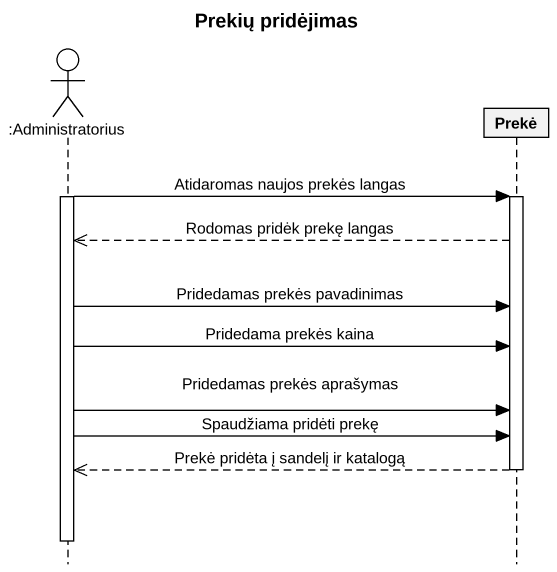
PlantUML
@startuml
title Prekių pridėjimas
hide footbox
actor ":Administratorius" as Administratorius
participant Prekė

activate Administratorius
Administratorius -> Prekė : Atidaromas naujos prekės langas
activate Prekė
Prekė -->> Administratorius : Rodomas pridėk prekę langas
Administratorius -> Prekė : Pridedamas prekės pavadinimas
Administratorius -> Prekė : Pridedama prekės kaina
Administratorius -> Prekė : Pridedamas prekės aprašymas
Administratorius -> Prekė : Spaudžiama pridėti prekę
Prekė -->> Administratorius : Prekė pridėta į sandelį ir katalogą
deactivate Prekė
deactivate Administratorius
@enduml
